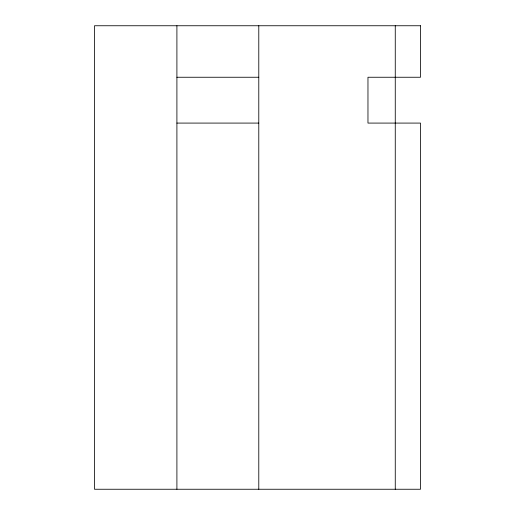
<?xml version="1.0" encoding="UTF-8"?>
<svg xmlns="http://www.w3.org/2000/svg" width="515" height="515" viewBox="0 0 515 515"><rect width="100%" height="100%" fill="white"/><g stroke="black" fill="none" stroke-linecap="round" stroke-linejoin="round"><path stroke-width="0.77" d="M176.903 77.25L258.788 77.25M176.903 123.085L258.788 123.085M395.263 25.75L395.263 489.25M258.788 25.75L258.788 489.25M176.903 25.75L176.903 489.25M420.498 25.75L94.503 25.75L94.503 489.25L420.498 489.25L420.498 123.085L367.968 123.085L367.968 77.25L420.498 77.25L420.498 25.75"/></g></svg>
